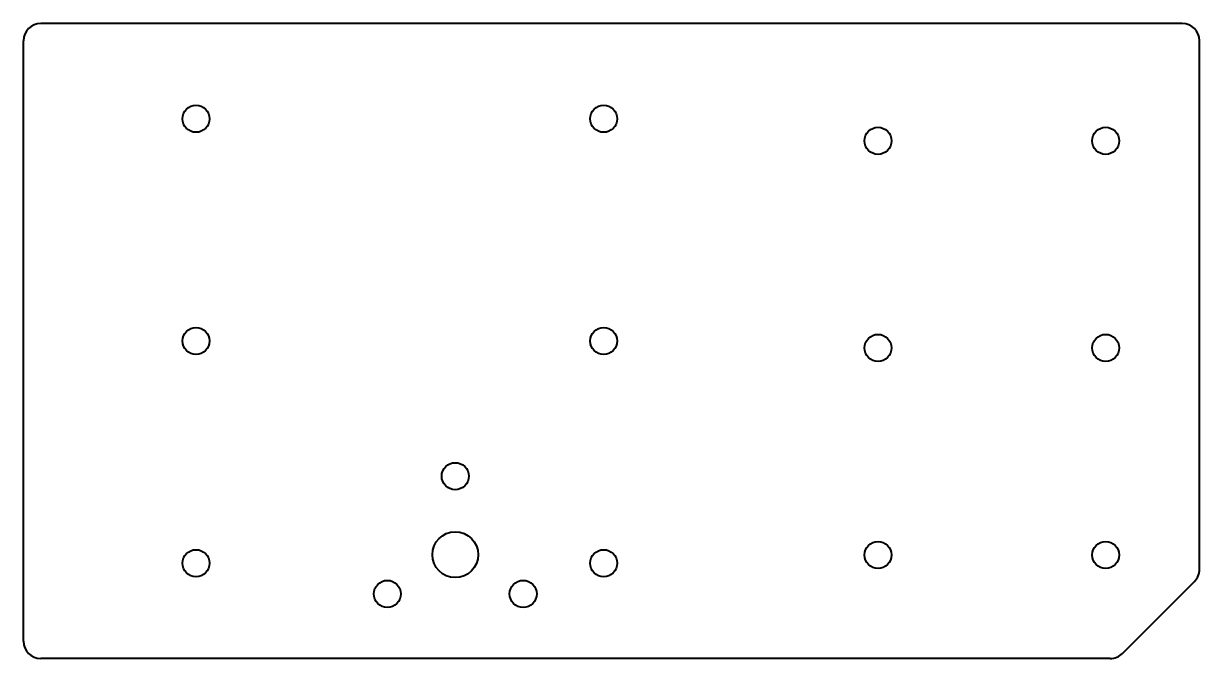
# Model space of a CAD drawing. Header units: inches. Extents: x 8.3 to 16.82, y -5.75 to -1.15.
import ezdxf

# ---------------------------------------------------------------- set-up
doc = ezdxf.new("R2010")
doc.units = ezdxf.units.IN
doc.header["$MEASUREMENT"] = 0
doc.layers.add('Visible', color=7, linetype='Continuous', lineweight=40)

msp = doc.modelspace()

# ---------------------------------------------------------------- linework, layer by layer
at = {"layer": 'Visible'}
for p, q in [((16.6981, -1.15), (8.425, -1.15)), ((8.3, -5.625), (8.3, -1.275)), ((16.8231, -5.1036), (16.8231, -1.275)), ((16.2651, -5.7134), (16.7865, -5.192)), ((16.1767, -5.75), (8.425, -5.75))]:
    msp.add_line(p, q, dxfattribs=at)
for centre, radius in [((9.55, -1.84), 0.098), ((12.505, -1.84), 0.098), ((14.4931, -2), 0.098), ((16.1431, -2), 0.098), ((9.55, -3.45), 0.098), ((12.505, -3.45), 0.098), ((14.4931, -3.5), 0.098), ((16.1431, -3.5), 0.098), ((11.429, -4.4295), 0.098), ((11.429, -4.998), 0.166), ((14.4931, -5), 0.098), ((16.1431, -5), 0.098), ((9.55, -5.06), 0.098), ((12.505, -5.06), 0.098), ((10.9367, -5.2822), 0.098), ((11.9213, -5.2822), 0.098)]:
    msp.add_circle(centre, radius, dxfattribs=at)
for centre, start, end in [((8.425, -1.275), 90, 180), ((16.6981, -1.275), 0, 90), ((16.6981, -5.1036), 315, 0), ((8.425, -5.625), 180, 270), ((16.1767, -5.625), 270, 315)]:
    msp.add_arc(centre, 0.125, start, end, dxfattribs=at)

doc.saveas('drawing.dxf')
